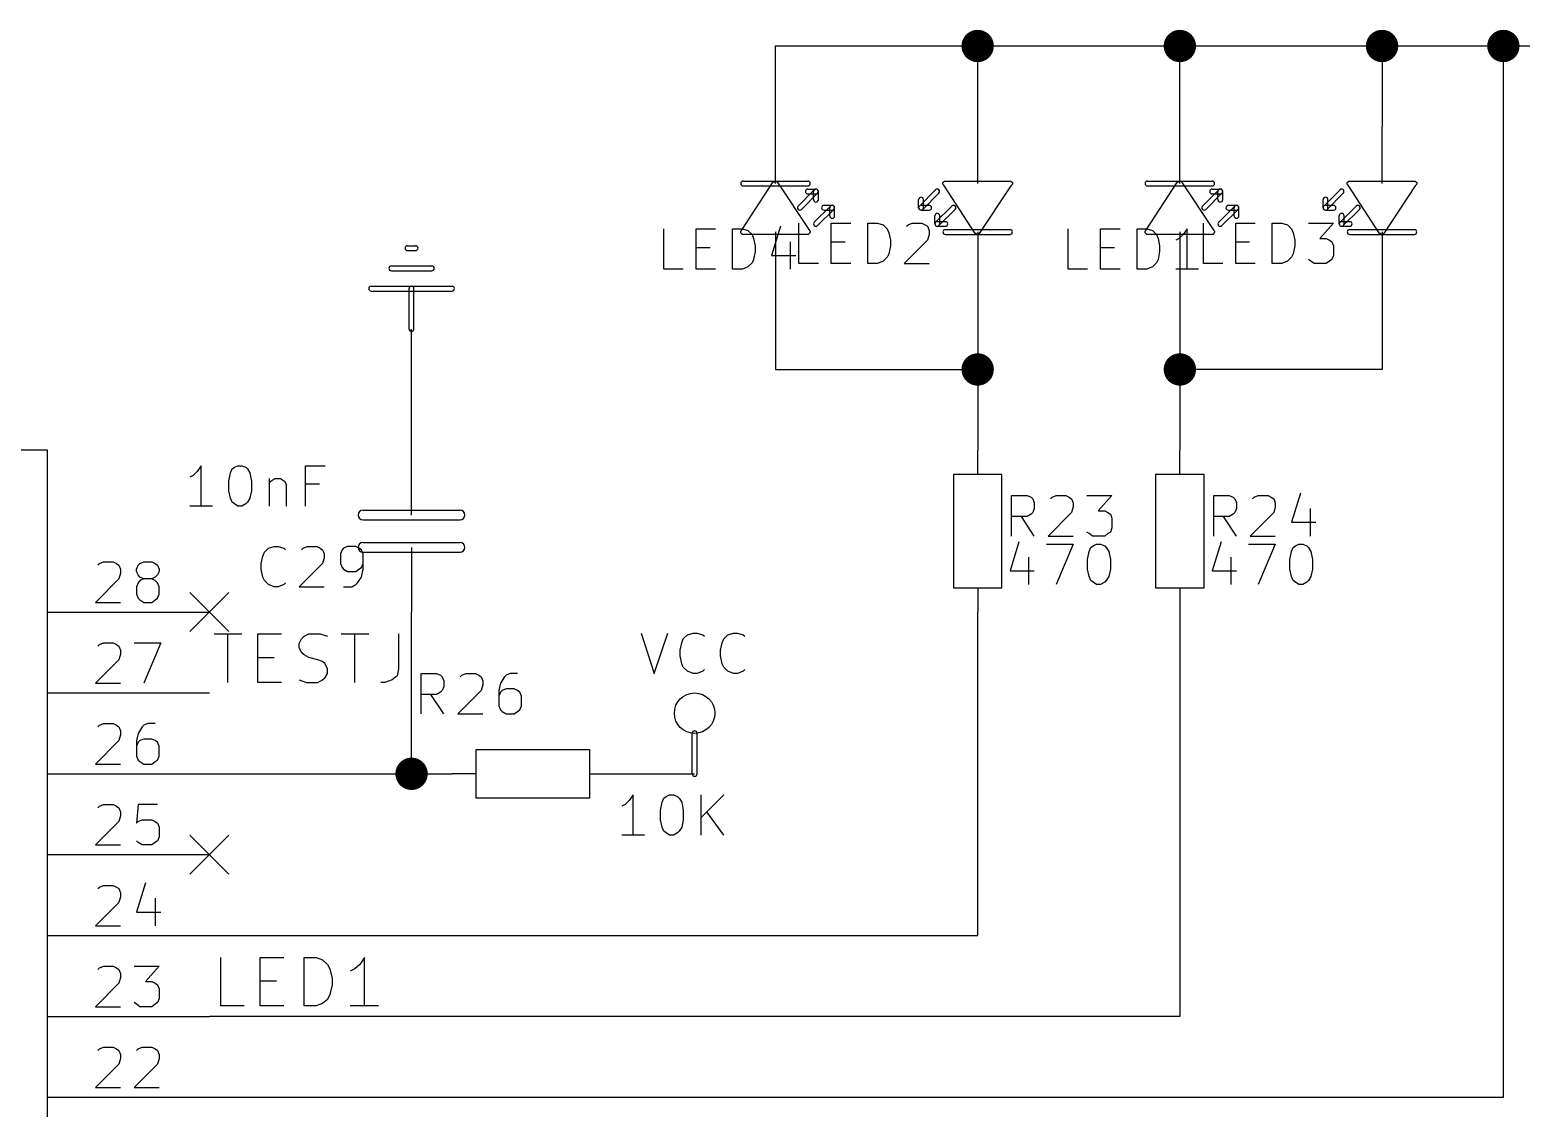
# Model space of a CAD drawing. Extents: x 10 to 287, y -200 to -10.
# Drawn here: x 193.75 to 240.59, y -93.05 to -59.18 of the extents above; entities that cross this region are included whole.
import ezdxf

# ---------------------------------------------------------------- set-up
doc = ezdxf.new("R2010")
doc.units = 0
doc.header["$MEASUREMENT"] = 0
doc.layers.add('BLACK', color=7, linetype='CONTINUOUS')

msp = doc.modelspace()

# ---------------------------------------------------------------- linework, layer by layer
at = {"layer": 'Black'}
for p, q in [((199.542, -78.1558), (200.406, -78.1558)), ((199.974, -79.6798), (199.974, -78.1558)), ((200.914, -79.6798), (200.914, -78.1558)), ((200.914, -78.1558), (201.651, -78.1558)), ((202.362, -78.232), (202.514, -78.1558)), ((202.514, -78.1558), (202.87, -78.1558)), ((202.87, -78.1558), (203.098, -78.232)), ((203.53, -78.1558), (204.394, -78.1558)), ((203.962, -79.6798), (203.962, -78.1558)), ((205.334, -78.1558), (205.334, -79.248)), ((202.209, -78.4606), (202.286, -78.3082)), ((202.209, -78.5876), (202.209, -78.4606)), ((202.286, -78.74), (202.209, -78.5876)), ((202.286, -78.3082), (202.362, -78.232)), ((200.914, -78.8924), (201.422, -78.8924)), ((202.362, -78.8162), (202.286, -78.74)), ((202.514, -78.8924), (202.362, -78.8162)), ((202.794, -78.9686), (202.514, -78.8924)), ((202.946, -79.0194), (202.794, -78.9686)), ((203.022, -79.0956), (202.946, -79.0194)), ((203.098, -79.248), (203.022, -79.0956)), ((202.209, -79.6036), (202.438, -79.6798)), ((202.794, -79.6798), (202.946, -79.6036)), ((202.946, -79.6036), (203.022, -79.5274)), ((203.022, -79.5274), (203.098, -79.4004)), ((203.098, -79.4004), (203.098, -79.248)), ((205.13, -79.6036), (204.902, -79.6798)), ((205.283, -79.4766), (205.13, -79.6036)), ((205.334, -79.248), (205.283, -79.4766)), ((201.651, -79.6798), (200.914, -79.6798)), ((202.438, -79.6798), (202.794, -79.6798)), ((204.902, -79.6798), (204.775, -79.6798)), ((199.746, -89.8398), (199.746, -88.3158)), ((200.99, -89.8398), (200.99, -88.3158)), ((200.99, -88.3158), (201.727, -88.3158)), ((202.362, -89.8398), (202.362, -88.3158)), ((202.362, -88.3158), (202.743, -88.3158)), ((202.743, -88.3158), (202.946, -88.392)), ((202.946, -88.392), (203.098, -88.5444)), ((204.267, -88.3158), (204.114, -88.5444)), ((204.267, -89.8398), (204.267, -88.3158)), ((203.098, -88.5444), (203.175, -88.6714)), ((203.175, -88.6714), (203.251, -88.9762)), ((203.251, -88.9762), (203.251, -89.1794)), ((203.962, -88.6714), (203.81, -88.7476)), ((204.114, -88.5444), (203.962, -88.6714)), ((200.99, -89.0524), (201.498, -89.0524)), ((203.251, -89.1794), (203.175, -89.4842)), ((200.482, -89.8398), (199.746, -89.8398)), ((201.727, -89.8398), (200.99, -89.8398)), ((202.743, -89.8398), (202.362, -89.8398)), ((202.946, -89.7636), (202.743, -89.8398)), ((203.098, -89.6366), (202.946, -89.7636)), ((203.175, -89.4842), (203.098, -89.6366)), ((204.699, -89.8398), (203.81, -89.8398))]:
    msp.add_line(p, q, dxfattribs=at)
at = {"layer": 'Blue 2'}
for p, q in [((198.78, -76.8604), (200, -78.0796)), ((200, -76.8604), (198.78, -78.0796)), ((198.78, -84.4804), (200, -85.6996)), ((200, -84.4804), (198.78, -85.6996))]:
    msp.add_line(p, q, dxfattribs=at)
at = {"layer": 'Cyan 2'}
for p, q in [((213.665, -66.7004), (213.665, -65.4304)), ((214.681, -66.7004), (214.681, -65.4304)), ((214.681, -65.4304), (215.29, -65.4304)), ((215.824, -66.7004), (215.824, -65.4304)), ((215.824, -65.4304), (216.129, -65.4304)), ((216.129, -65.4304), (216.306, -65.4812)), ((216.306, -65.4812), (216.433, -65.6082)), ((217.322, -65.3542), (217.043, -66.2686)), ((217.907, -66.5226), (217.907, -65.2526)), ((218.923, -66.5226), (218.923, -65.2526)), ((218.923, -65.2526), (219.532, -65.2526)), ((220.066, -66.5226), (220.066, -65.2526)), ((220.066, -65.2526), (220.37, -65.2526)), ((220.37, -65.2526), (220.548, -65.3034)), ((220.548, -65.3034), (220.675, -65.4304)), ((220.675, -65.4304), (220.726, -65.5574)), ((220.726, -65.5574), (220.777, -65.786)), ((221.285, -65.3542), (221.336, -65.3034)), ((221.336, -65.3034), (221.463, -65.2526)), ((221.463, -65.2526), (221.767, -65.2526)), ((221.767, -65.2526), (221.869, -65.3034)), ((221.869, -65.3034), (221.945, -65.3542)), ((221.945, -65.3542), (221.996, -65.4812)), ((221.996, -65.4812), (221.996, -65.6082)), ((226.365, -66.7004), (226.365, -65.4304)), ((227.381, -66.7004), (227.381, -65.4304)), ((227.381, -65.4304), (227.99, -65.4304)), ((228.524, -66.7004), (228.524, -65.4304)), ((228.524, -65.4304), (228.829, -65.4304)), ((228.829, -65.4304), (229.006, -65.4812)), ((229.006, -65.4812), (229.133, -65.6082)), ((230.099, -65.4304), (229.972, -65.6082)), ((230.099, -66.7004), (230.099, -65.4304)), ((230.607, -66.5226), (230.607, -65.2526)), ((231.623, -66.5226), (231.623, -65.2526)), ((231.623, -65.2526), (232.232, -65.2526)), ((232.766, -66.5226), (232.766, -65.2526)), ((232.766, -65.2526), (233.07, -65.2526)), ((233.07, -65.2526), (233.248, -65.3034)), ((233.248, -65.3034), (233.375, -65.4304)), ((233.375, -65.4304), (233.426, -65.5574)), ((233.426, -65.5574), (233.477, -65.786)), ((233.909, -65.2526), (234.696, -65.2526)), ((234.696, -65.2526), (234.264, -65.7352)), ((214.681, -66.0146), (215.113, -66.0146)), ((216.433, -65.6082), (216.484, -65.7352)), ((216.484, -65.7352), (216.535, -65.9638)), ((216.535, -65.9638), (216.535, -66.1416)), ((217.627, -65.8368), (217.627, -66.7004)), ((218.923, -65.8368), (219.354, -65.8368)), ((220.777, -65.9638), (220.726, -66.2178)), ((220.777, -65.786), (220.777, -65.9638)), ((221.945, -65.786), (221.209, -66.5226)), ((221.996, -65.6082), (221.945, -65.786)), ((227.381, -66.0146), (227.813, -66.0146)), ((229.133, -65.6082), (229.184, -65.7352)), ((229.184, -65.7352), (229.235, -65.9638)), ((229.235, -65.9638), (229.235, -66.1416)), ((229.845, -65.7352), (229.743, -65.786)), ((229.972, -65.6082), (229.845, -65.7352)), ((231.623, -65.8368), (232.054, -65.8368)), ((233.477, -65.9638), (233.426, -66.2178)), ((233.477, -65.786), (233.477, -65.9638)), ((234.264, -65.7352), (234.467, -65.7352)), ((234.467, -65.7352), (234.569, -65.786)), ((234.569, -65.786), (234.645, -65.8368)), ((234.645, -65.8368), (234.696, -65.9638)), ((234.696, -65.9638), (234.696, -66.2686)), ((216.433, -66.4972), (216.306, -66.6242)), ((216.484, -66.3956), (216.433, -66.4972)), ((216.535, -66.1416), (216.484, -66.3956)), ((217.043, -66.2686), (217.805, -66.2686)), ((220.548, -66.4464), (220.37, -66.5226)), ((220.675, -66.3194), (220.548, -66.4464)), ((220.726, -66.2178), (220.675, -66.3194)), ((229.133, -66.4972), (229.006, -66.6242)), ((229.184, -66.3956), (229.133, -66.4972)), ((229.235, -66.1416), (229.184, -66.3956)), ((233.248, -66.4464), (233.07, -66.5226)), ((233.375, -66.3194), (233.248, -66.4464)), ((233.426, -66.2178), (233.375, -66.3194)), ((233.985, -66.4464), (233.909, -66.3956)), ((234.086, -66.5226), (233.985, -66.4464)), ((234.569, -66.4464), (234.467, -66.5226)), ((234.645, -66.3956), (234.569, -66.4464)), ((234.696, -66.2686), (234.645, -66.3956)), ((214.274, -66.7004), (213.665, -66.7004)), ((215.29, -66.7004), (214.681, -66.7004)), ((216.129, -66.7004), (215.824, -66.7004)), ((216.306, -66.6242), (216.129, -66.7004)), ((218.516, -66.5226), (217.907, -66.5226)), ((219.532, -66.5226), (218.923, -66.5226)), ((220.37, -66.5226), (220.066, -66.5226)), ((221.209, -66.5226), (221.996, -66.5226)), ((226.974, -66.7004), (226.365, -66.7004)), ((227.99, -66.7004), (227.381, -66.7004)), ((228.829, -66.7004), (228.524, -66.7004)), ((229.006, -66.6242), (228.829, -66.7004)), ((230.454, -66.7004), (229.743, -66.7004)), ((231.216, -66.5226), (230.607, -66.5226)), ((232.232, -66.5226), (231.623, -66.5226)), ((233.07, -66.5226), (232.766, -66.5226)), ((234.467, -66.5226), (234.086, -66.5226)), ((199.009, -73.0504), (198.882, -73.1774)), ((199.136, -72.8726), (199.009, -73.0504)), ((199.136, -74.1426), (199.136, -72.8726)), ((200.05, -73.1012), (200.101, -72.9742)), ((200.101, -72.9742), (200.177, -72.9234)), ((200.177, -72.9234), (200.279, -72.8726)), ((200.279, -72.8726), (200.406, -72.8726)), ((200.406, -72.8726), (200.533, -72.9234)), ((200.533, -72.9234), (200.584, -72.9742)), ((200.584, -72.9742), (200.66, -73.1012)), ((202.413, -74.1426), (202.413, -72.8726)), ((202.413, -72.8726), (203.022, -72.8726)), ((198.882, -73.1774), (198.78, -73.2282)), ((200, -73.3552), (200.05, -73.1012)), ((200, -73.66), (200, -73.3552)), ((200.66, -73.1012), (200.711, -73.3552)), ((200.711, -73.3552), (200.711, -73.66)), ((201.27, -73.279), (201.27, -74.1426)), ((201.27, -73.406), (201.32, -73.3552)), ((201.32, -73.3552), (201.447, -73.279)), ((201.447, -73.279), (201.625, -73.279)), ((201.625, -73.279), (201.752, -73.3552)), ((201.752, -73.3552), (201.803, -73.4568)), ((201.803, -73.4568), (201.803, -74.1426)), ((202.844, -73.4568), (202.413, -73.4568)), ((200.05, -73.8886), (200, -73.66)), ((200.101, -74.0156), (200.05, -73.8886)), ((200.66, -73.8886), (200.584, -74.0156)), ((200.711, -73.66), (200.66, -73.8886)), ((224.587, -75.0824), (224.587, -73.8124)), ((224.587, -73.8124), (225.069, -73.8124)), ((225.069, -73.8124), (225.196, -73.8632)), ((225.196, -73.8632), (225.247, -73.914)), ((225.247, -73.914), (225.298, -74.041)), ((225.806, -73.914), (225.857, -73.8632)), ((225.857, -73.8632), (225.984, -73.8124)), ((225.984, -73.8124), (226.289, -73.8124)), ((226.289, -73.8124), (226.39, -73.8632)), ((226.39, -73.8632), (226.466, -73.914)), ((226.466, -73.914), (226.517, -74.041)), ((226.949, -73.8124), (227.736, -73.8124)), ((227.736, -73.8124), (227.305, -74.295)), ((230.937, -75.0824), (230.937, -73.8124)), ((230.937, -73.8124), (231.419, -73.8124)), ((231.419, -73.8124), (231.546, -73.8632)), ((231.546, -73.8632), (231.597, -73.914)), ((231.597, -73.914), (231.648, -74.041)), ((232.156, -73.914), (232.207, -73.8632)), ((232.207, -73.8632), (232.334, -73.8124)), ((232.334, -73.8124), (232.639, -73.8124)), ((232.639, -73.8124), (232.74, -73.8632)), ((232.74, -73.8632), (232.816, -73.914)), ((232.816, -73.914), (232.867, -74.041)), ((233.655, -73.7362), (233.375, -74.6506)), ((199.492, -74.1426), (198.78, -74.1426)), ((200.177, -74.0664), (200.101, -74.0156)), ((200.279, -74.1426), (200.177, -74.0664)), ((200.406, -74.1426), (200.279, -74.1426)), ((200.533, -74.0664), (200.406, -74.1426)), ((200.584, -74.0156), (200.533, -74.0664)), ((225.196, -74.3966), (225.069, -74.4728)), ((225.247, -74.3458), (225.196, -74.3966)), ((225.298, -74.2188), (225.247, -74.3458)), ((225.298, -74.041), (225.298, -74.2188)), ((226.466, -74.3458), (225.73, -75.0824)), ((226.517, -74.168), (226.466, -74.3458)), ((226.517, -74.041), (226.517, -74.168)), ((227.305, -74.295), (227.508, -74.295)), ((227.508, -74.295), (227.609, -74.3458)), ((227.609, -74.3458), (227.686, -74.3966)), ((227.686, -74.3966), (227.736, -74.5236)), ((231.546, -74.3966), (231.419, -74.4728)), ((231.597, -74.3458), (231.546, -74.3966)), ((231.648, -74.2188), (231.597, -74.3458)), ((231.648, -74.041), (231.648, -74.2188)), ((232.816, -74.3458), (232.08, -75.0824)), ((232.867, -74.168), (232.816, -74.3458)), ((232.867, -74.041), (232.867, -74.168)), ((233.959, -74.2188), (233.959, -75.0824)), ((225.069, -74.4728), (224.587, -74.4728)), ((225.298, -75.0824), (224.892, -74.4728)), ((227.736, -74.8284), (227.686, -74.9554)), ((227.736, -74.5236), (227.736, -74.8284)), ((231.419, -74.4728), (230.937, -74.4728)), ((231.648, -75.0824), (231.242, -74.4728)), ((233.375, -74.6506), (234.137, -74.6506)), ((224.815, -75.2602), (224.536, -76.1746)), ((225.679, -75.3364), (226.517, -75.3364)), ((225.73, -75.0824), (226.517, -75.0824)), ((226.517, -75.3364), (225.984, -76.6064)), ((227.025, -75.0062), (226.949, -74.9554)), ((227.127, -75.0824), (227.025, -75.0062)), ((227.076, -75.438), (227.152, -75.3872)), ((227.508, -75.0824), (227.127, -75.0824)), ((227.152, -75.3872), (227.254, -75.3364)), ((227.254, -75.3364), (227.381, -75.3364)), ((227.381, -75.3364), (227.508, -75.3872)), ((227.609, -75.0062), (227.508, -75.0824)), ((227.508, -75.3872), (227.559, -75.438)), ((227.686, -74.9554), (227.609, -75.0062)), ((231.165, -75.2602), (230.886, -76.1746)), ((232.029, -75.3364), (232.867, -75.3364)), ((232.08, -75.0824), (232.867, -75.0824)), ((232.867, -75.3364), (232.334, -76.6064)), ((233.426, -75.438), (233.502, -75.3872)), ((233.502, -75.3872), (233.604, -75.3364)), ((233.604, -75.3364), (233.731, -75.3364)), ((233.731, -75.3364), (233.858, -75.3872)), ((233.858, -75.3872), (233.909, -75.438)), ((201.016, -75.946), (201.066, -75.7174)), ((201.066, -75.7174), (201.117, -75.5904)), ((201.117, -75.5904), (201.244, -75.4634)), ((201.244, -75.4634), (201.422, -75.4126)), ((201.422, -75.4126), (201.549, -75.4126)), ((201.549, -75.4126), (201.727, -75.4634)), ((201.727, -75.4634), (201.778, -75.5142)), ((202.286, -75.5142), (202.336, -75.4634)), ((202.336, -75.4634), (202.463, -75.4126)), ((202.463, -75.4126), (202.768, -75.4126)), ((202.768, -75.4126), (202.87, -75.4634)), ((202.87, -75.4634), (202.946, -75.5142)), ((202.946, -75.5142), (202.997, -75.6412)), ((202.997, -75.7682), (202.946, -75.946)), ((202.997, -75.6412), (202.997, -75.7682)), ((203.556, -75.5142), (203.505, -75.6412)), ((203.505, -75.6412), (203.505, -75.946)), ((203.606, -75.4634), (203.556, -75.5142)), ((203.733, -75.4126), (203.606, -75.4634)), ((203.987, -75.4126), (203.733, -75.4126)), ((204.089, -75.4634), (203.987, -75.4126)), ((204.165, -75.5142), (204.089, -75.4634)), ((204.216, -75.6412), (204.165, -75.5142)), ((204.216, -76.1238), (204.216, -75.6412)), ((225.12, -75.7428), (225.12, -76.6064)), ((226.974, -75.819), (227.025, -75.565)), ((226.974, -76.1238), (226.974, -75.819)), ((227.025, -75.565), (227.076, -75.438)), ((227.559, -75.438), (227.635, -75.565)), ((227.635, -75.565), (227.686, -75.819)), ((227.686, -75.819), (227.686, -76.1238)), ((231.47, -75.7428), (231.47, -76.6064)), ((233.324, -75.819), (233.375, -75.565)), ((233.324, -76.1238), (233.324, -75.819)), ((233.375, -75.565), (233.426, -75.438)), ((233.909, -75.438), (233.985, -75.565)), ((233.985, -75.565), (234.036, -75.819)), ((234.036, -75.819), (234.036, -76.1238)), ((201.016, -76.1238), (201.016, -75.946)), ((201.066, -76.3778), (201.016, -76.1238)), ((202.946, -75.946), (202.209, -76.6826)), ((203.505, -75.946), (203.556, -76.073)), ((203.556, -76.073), (203.606, -76.1238)), ((203.606, -76.1238), (203.733, -76.2)), ((203.733, -76.2), (203.987, -76.2)), ((203.987, -76.2), (204.089, -76.1238)), ((204.089, -76.1238), (204.165, -76.073)), ((204.165, -76.073), (204.216, -75.946)), ((204.165, -76.3778), (204.216, -76.1238)), ((224.536, -76.1746), (225.298, -76.1746)), ((227.025, -76.3524), (226.974, -76.1238)), ((227.686, -76.1238), (227.635, -76.3524)), ((230.886, -76.1746), (231.648, -76.1746)), ((233.375, -76.3524), (233.324, -76.1238)), ((234.036, -76.1238), (233.985, -76.3524)), ((201.117, -76.4794), (201.066, -76.3778)), ((201.244, -76.6064), (201.117, -76.4794)), ((201.422, -76.6826), (201.244, -76.6064)), ((201.549, -76.6826), (201.422, -76.6826)), ((201.727, -76.6064), (201.549, -76.6826)), ((201.778, -76.5556), (201.727, -76.6064)), ((202.209, -76.6826), (202.997, -76.6826)), ((203.606, -76.6826), (203.86, -76.6826)), ((203.86, -76.6826), (203.987, -76.6064)), ((203.987, -76.6064), (204.038, -76.5556)), ((204.038, -76.5556), (204.165, -76.3778)), ((227.076, -76.4794), (227.025, -76.3524)), ((227.152, -76.5302), (227.076, -76.4794)), ((227.254, -76.6064), (227.152, -76.5302)), ((227.381, -76.6064), (227.254, -76.6064)), ((227.508, -76.5302), (227.381, -76.6064)), ((227.559, -76.4794), (227.508, -76.5302)), ((227.635, -76.3524), (227.559, -76.4794)), ((233.426, -76.4794), (233.375, -76.3524)), ((233.502, -76.5302), (233.426, -76.4794)), ((233.604, -76.6064), (233.502, -76.5302)), ((233.731, -76.6064), (233.604, -76.6064)), ((233.858, -76.5302), (233.731, -76.6064)), ((233.909, -76.4794), (233.858, -76.5302)), ((233.985, -76.3524), (233.909, -76.4794)), ((212.954, -78.1304), (213.36, -79.4004)), ((213.36, -79.4004), (213.792, -78.1304)), ((214.274, -78.3082), (214.401, -78.1812)), ((214.401, -78.1812), (214.579, -78.1304)), ((214.579, -78.1304), (214.706, -78.1304)), ((214.706, -78.1304), (214.884, -78.1812)), ((214.884, -78.1812), (214.935, -78.232)), ((215.544, -78.3082), (215.671, -78.1812)), ((215.671, -78.1812), (215.849, -78.1304)), ((215.849, -78.1304), (215.976, -78.1304)), ((215.976, -78.1304), (216.154, -78.1812)), ((216.154, -78.1812), (216.205, -78.232)), ((214.173, -78.6638), (214.224, -78.4352)), ((214.173, -78.8416), (214.173, -78.6638)), ((214.224, -78.4352), (214.274, -78.3082)), ((215.443, -78.6638), (215.494, -78.4352)), ((215.443, -78.8416), (215.443, -78.6638)), ((215.494, -78.4352), (215.544, -78.3082)), ((214.224, -79.0956), (214.173, -78.8416)), ((214.274, -79.1972), (214.224, -79.0956)), ((215.494, -79.0956), (215.443, -78.8416)), ((215.544, -79.1972), (215.494, -79.0956)), ((206.045, -80.6704), (206.045, -79.4004)), ((206.045, -79.4004), (206.527, -79.4004)), ((206.527, -79.4004), (206.654, -79.4512)), ((206.654, -79.4512), (206.705, -79.502)), ((206.705, -79.502), (206.756, -79.629)), ((207.264, -79.502), (207.315, -79.4512)), ((207.315, -79.4512), (207.442, -79.4004)), ((207.442, -79.4004), (207.747, -79.4004)), ((207.747, -79.4004), (207.848, -79.4512)), ((207.848, -79.4512), (207.924, -79.502)), ((207.924, -79.502), (207.975, -79.629)), ((208.661, -79.502), (208.534, -79.7052)), ((208.712, -79.4512), (208.661, -79.502)), ((208.839, -79.4004), (208.712, -79.4512)), ((209.067, -79.4004), (208.839, -79.4004)), ((214.401, -79.3242), (214.274, -79.1972)), ((214.579, -79.4004), (214.401, -79.3242)), ((214.706, -79.4004), (214.579, -79.4004)), ((214.884, -79.3242), (214.706, -79.4004)), ((214.935, -79.2734), (214.884, -79.3242)), ((215.671, -79.3242), (215.544, -79.1972)), ((215.849, -79.4004), (215.671, -79.3242)), ((215.976, -79.4004), (215.849, -79.4004)), ((216.154, -79.3242), (215.976, -79.4004)), ((216.205, -79.2734), (216.154, -79.3242)), ((206.527, -80.0608), (206.045, -80.0608)), ((206.756, -80.6704), (206.35, -80.0608)), ((206.654, -79.9846), (206.527, -80.0608)), ((206.705, -79.9338), (206.654, -79.9846)), ((206.756, -79.8068), (206.705, -79.9338)), ((206.756, -79.629), (206.756, -79.8068)), ((207.924, -79.9338), (207.188, -80.6704)), ((207.975, -79.756), (207.924, -79.9338)), ((207.975, -79.629), (207.975, -79.756)), ((208.534, -79.7052), (208.483, -79.9338)), ((208.483, -79.9338), (208.483, -80.4164)), ((208.534, -79.9846), (208.483, -80.1116)), ((208.585, -79.9338), (208.534, -79.9846)), ((208.712, -79.883), (208.585, -79.9338)), ((208.966, -79.883), (208.712, -79.883)), ((209.067, -79.9338), (208.966, -79.883)), ((209.144, -79.9846), (209.067, -79.9338)), ((209.194, -80.1116), (209.144, -79.9846)), ((208.483, -80.4164), (208.534, -80.5434)), ((208.534, -80.5434), (208.585, -80.5942)), ((209.067, -80.5942), (209.144, -80.5434)), ((209.144, -80.5434), (209.194, -80.4164)), ((209.194, -80.4164), (209.194, -80.1116)), ((207.188, -80.6704), (207.975, -80.6704)), ((208.585, -80.5942), (208.712, -80.6704)), ((208.712, -80.6704), (208.966, -80.6704)), ((208.966, -80.6704), (209.067, -80.5942)), ((212.7, -83.2104), (212.573, -83.3882)), ((212.7, -84.4804), (212.7, -83.2104)), ((213.614, -83.439), (213.665, -83.312)), ((213.665, -83.312), (213.741, -83.2612)), ((213.741, -83.2612), (213.843, -83.2104)), ((213.843, -83.2104), (213.97, -83.2104)), ((213.97, -83.2104), (214.097, -83.2612)), ((214.097, -83.2612), (214.147, -83.312)), ((214.147, -83.312), (214.224, -83.439)), ((214.833, -84.4804), (214.833, -83.2104)), ((215.544, -83.2104), (214.833, -83.9216)), ((212.446, -83.5152), (212.344, -83.566)), ((212.573, -83.3882), (212.446, -83.5152)), ((213.563, -83.693), (213.614, -83.439)), ((213.563, -83.9978), (213.563, -83.693)), ((214.224, -83.439), (214.274, -83.693)), ((214.274, -83.693), (214.274, -83.9978)), ((215.544, -84.4804), (215.011, -83.7438)), ((213.614, -84.2264), (213.563, -83.9978)), ((213.665, -84.3534), (213.614, -84.2264)), ((214.224, -84.2264), (214.147, -84.3534)), ((214.274, -83.9978), (214.224, -84.2264)), ((213.055, -84.4804), (212.344, -84.4804)), ((213.741, -84.4042), (213.665, -84.3534)), ((213.843, -84.4804), (213.741, -84.4042)), ((213.97, -84.4804), (213.843, -84.4804)), ((214.097, -84.4042), (213.97, -84.4804)), ((214.147, -84.3534), (214.097, -84.4042))]:
    msp.add_line(p, q, dxfattribs=at)
at = {"layer": 'Green 2'}
for p, q in [((217.17, -62.23), (217.17, -59.69)), ((217.17, -59.69), (245.11, -59.69)), ((223.52, -62.23), (223.52, -59.69)), ((229.87, -62.23), (229.87, -59.69)), ((236.22, -59.69), (236.22, -62.23)), ((240.03, -92.71), (240.03, -59.69)), ((217.17, -67.31), (217.17, -69.85)), ((223.52, -67.31), (223.52, -72.39)), ((229.87, -67.31), (229.87, -72.39)), ((236.22, -67.31), (236.22, -69.85)), ((205.74, -72.39), (205.74, -68.58)), ((217.17, -69.85), (223.52, -69.85)), ((236.22, -69.85), (229.87, -69.85)), ((205.74, -82.55), (205.74, -77.47)), ((223.52, -87.63), (223.52, -77.47)), ((229.87, -77.47), (229.87, -90.17)), ((199.39, -82.55), (207.01, -82.55)), ((212.09, -82.55), (214.63, -82.55)), ((199.39, -87.63), (223.52, -87.63)), ((229.87, -90.17), (199.39, -90.17)), ((199.39, -92.71), (240.03, -92.71))]:
    msp.add_line(p, q, dxfattribs=at)
at = {"layer": 'Green 2', "const_width": 0.508}
for points in [[(223.266, -59.69, 1), (223.774, -59.69, 1)], [(229.616, -59.69, 1), (230.124, -59.69, 1)], [(235.966, -59.69, 1), (236.474, -59.69, 1)], [(239.776, -59.69, 1), (240.284, -59.69, 1)], [(223.266, -69.85, 1), (223.774, -69.85, 1)], [(229.616, -69.85, 1), (230.124, -69.85, 1)], [(205.486, -82.55, 1), (205.994, -82.55, 1)]]:
    msp.add_lwpolyline(points, format="xyb", close=True, dxfattribs=at)
at = {"layer": 'Red 2'}
for p, q in [((217.17, -64.008), (217.17, -62.23)), ((223.52, -64.008), (223.52, -62.23)), ((229.87, -64.008), (229.87, -62.23)), ((236.22, -64.008), (236.22, -62.23)), ((216.103, -65.4812), (217.094, -63.9572)), ((216.154, -63.9318), (218.186, -63.9318)), ((216.154, -64.0842), (218.186, -64.0842)), ((217.094, -63.9572), (217.119, -63.9572)), ((217.119, -63.9572), (217.145, -63.9318)), ((217.145, -63.9318), (217.195, -63.9318)), ((217.195, -63.9318), (217.221, -63.9572)), ((217.221, -63.9572), (218.237, -65.4812)), ((222.428, -63.9826), (222.479, -63.9318)), ((222.428, -64.0334), (222.428, -63.9826)), ((222.453, -64.0588), (222.428, -64.0334)), ((223.444, -65.5828), (222.453, -64.0588)), ((222.479, -63.9318), (224.561, -63.9318)), ((224.561, -64.0842), (223.571, -65.5828)), ((224.561, -63.9318), (224.612, -63.9826)), ((224.612, -64.0334), (224.561, -64.0842)), ((224.612, -63.9826), (224.612, -64.0334)), ((228.803, -65.4812), (229.794, -63.9572)), ((228.854, -63.9318), (230.886, -63.9318)), ((228.854, -64.0842), (230.886, -64.0842)), ((229.794, -63.9572), (229.819, -63.9572)), ((229.819, -63.9572), (229.845, -63.9318)), ((229.845, -63.9318), (229.895, -63.9318)), ((229.895, -63.9318), (229.921, -63.9572)), ((229.921, -63.9572), (230.937, -65.4812)), ((235.128, -63.9826), (235.179, -63.9318)), ((235.128, -64.0334), (235.128, -63.9826)), ((235.153, -64.0588), (235.128, -64.0334)), ((236.144, -65.5828), (235.153, -64.0588)), ((235.179, -63.9318), (237.261, -63.9318)), ((237.261, -64.0842), (236.271, -65.5828)), ((237.261, -63.9318), (237.312, -63.9826)), ((237.312, -64.0334), (237.261, -64.0842)), ((237.312, -63.9826), (237.312, -64.0334)), ((217.881, -64.7192), (218.389, -64.2112)), ((217.983, -64.8208), (218.491, -64.3128)), ((218.186, -64.1858), (218.44, -64.1858)), ((218.186, -64.3382), (218.44, -64.3382)), ((218.364, -64.516), (218.364, -64.262)), ((218.364, -64.516), (218.364, -64.262)), ((218.516, -64.516), (218.516, -64.262)), ((218.516, -64.516), (218.516, -64.262)), ((221.666, -64.77), (221.666, -64.516)), ((221.666, -64.77), (221.666, -64.516)), ((222.199, -64.2112), (221.691, -64.7192)), ((222.301, -64.3128), (221.793, -64.8208)), ((221.818, -64.77), (221.818, -64.516)), ((221.818, -64.77), (221.818, -64.516)), ((230.581, -64.7192), (231.089, -64.2112)), ((230.683, -64.8208), (231.191, -64.3128)), ((230.886, -64.1858), (231.14, -64.1858)), ((230.886, -64.3382), (231.14, -64.3382)), ((231.064, -64.516), (231.064, -64.262)), ((231.064, -64.516), (231.064, -64.262)), ((231.216, -64.516), (231.216, -64.262)), ((231.216, -64.516), (231.216, -64.262)), ((234.366, -64.77), (234.366, -64.516)), ((234.366, -64.77), (234.366, -64.516)), ((234.899, -64.2112), (234.391, -64.7192)), ((235.001, -64.3128), (234.493, -64.8208)), ((234.518, -64.77), (234.518, -64.516)), ((234.518, -64.77), (234.518, -64.516)), ((218.389, -65.2272), (218.897, -64.7192)), ((218.491, -65.3288), (218.999, -64.8208)), ((218.694, -64.6938), (218.948, -64.6938)), ((218.694, -64.8462), (218.948, -64.8462)), ((218.872, -65.024), (218.872, -64.77)), ((218.872, -65.024), (218.872, -64.77)), ((219.024, -65.024), (219.024, -64.77)), ((219.024, -65.024), (219.024, -64.77)), ((221.742, -64.6938), (221.996, -64.6938)), ((221.742, -64.8462), (221.996, -64.8462)), ((222.174, -65.278), (222.174, -65.024)), ((222.174, -65.278), (222.174, -65.024)), ((222.707, -64.7192), (222.199, -65.2272)), ((222.809, -64.8208), (222.301, -65.3288)), ((222.326, -65.278), (222.326, -65.024)), ((222.326, -65.278), (222.326, -65.024)), ((231.089, -65.2272), (231.597, -64.7192)), ((231.191, -65.3288), (231.699, -64.8208)), ((231.394, -64.6938), (231.648, -64.6938)), ((231.394, -64.8462), (231.648, -64.8462)), ((231.572, -65.024), (231.572, -64.77)), ((231.572, -65.024), (231.572, -64.77)), ((231.724, -65.024), (231.724, -64.77)), ((231.724, -65.024), (231.724, -64.77)), ((234.442, -64.6938), (234.696, -64.6938)), ((234.442, -64.8462), (234.696, -64.8462)), ((234.874, -65.278), (234.874, -65.024)), ((234.874, -65.278), (234.874, -65.024)), ((235.407, -64.7192), (234.899, -65.2272)), ((235.509, -64.8208), (235.001, -65.3288)), ((235.026, -65.278), (235.026, -65.024)), ((235.026, -65.278), (235.026, -65.024)), ((216.078, -65.5066), (216.103, -65.4812)), ((216.078, -65.5574), (216.078, -65.5066)), ((216.129, -65.6082), (216.078, -65.5574)), ((217.17, -65.532), (217.17, -67.31)), ((218.237, -65.4812), (218.262, -65.5066)), ((218.262, -65.532), (218.237, -65.5828)), ((218.262, -65.5066), (218.262, -65.532)), ((222.25, -65.2018), (222.504, -65.2018)), ((222.25, -65.3542), (222.504, -65.3542)), ((222.504, -65.4558), (224.536, -65.4558)), ((223.52, -65.532), (223.52, -67.31)), ((228.778, -65.5066), (228.803, -65.4812)), ((228.778, -65.5574), (228.778, -65.5066)), ((228.829, -65.6082), (228.778, -65.5574)), ((229.87, -65.532), (229.87, -67.31)), ((230.937, -65.4812), (230.962, -65.5066)), ((230.962, -65.532), (230.937, -65.5828)), ((230.962, -65.5066), (230.962, -65.532)), ((234.95, -65.2018), (235.204, -65.2018)), ((234.95, -65.3542), (235.204, -65.3542)), ((235.204, -65.4558), (237.236, -65.4558)), ((236.22, -65.532), (236.22, -67.31)), ((205.613, -65.9638), (205.867, -65.9638)), ((218.211, -65.6082), (216.129, -65.6082)), ((218.237, -65.5828), (218.211, -65.6082)), ((222.504, -65.6082), (224.536, -65.6082)), ((223.469, -65.5828), (223.444, -65.5828)), ((223.495, -65.6082), (223.469, -65.5828)), ((223.545, -65.6082), (223.495, -65.6082)), ((223.571, -65.5828), (223.545, -65.6082)), ((230.911, -65.6082), (228.829, -65.6082)), ((230.937, -65.5828), (230.911, -65.6082)), ((235.204, -65.6082), (237.236, -65.6082)), ((236.169, -65.5828), (236.144, -65.5828)), ((236.195, -65.6082), (236.169, -65.5828)), ((236.245, -65.6082), (236.195, -65.6082)), ((236.271, -65.5828), (236.245, -65.6082)), ((205.613, -66.1162), (205.867, -66.1162)), ((205.105, -66.5988), (206.375, -66.5988)), ((205.105, -66.7512), (206.375, -66.7512)), ((204.47, -67.2338), (207.01, -67.2338)), ((204.47, -67.3862), (207.01, -67.3862)), ((205.664, -68.58), (205.664, -67.31)), ((205.816, -68.58), (205.816, -67.31)), ((194.31, -72.39), (166.37, -72.39)), ((194.31, -115.57), (194.31, -72.39)), ((205.74, -74.422), (205.74, -72.39)), ((223.52, -73.152), (223.52, -72.39)), ((229.87, -73.152), (229.87, -72.39)), ((222.758, -73.152), (222.758, -76.708)), ((224.282, -73.152), (222.758, -73.152)), ((224.282, -76.708), (224.282, -73.152)), ((229.108, -73.152), (229.108, -76.708)), ((230.632, -73.152), (229.108, -73.152)), ((230.632, -76.708), (230.632, -73.152)), ((204.216, -74.2696), (207.264, -74.2696)), ((204.216, -74.5744), (207.264, -74.5744)), ((204.216, -75.2856), (207.264, -75.2856)), ((204.216, -75.5904), (207.264, -75.5904)), ((205.74, -75.438), (205.74, -77.47)), ((195.885, -75.9968), (195.936, -75.946)), ((195.936, -75.946), (196.063, -75.8952)), ((196.063, -75.8952), (196.367, -75.8952)), ((196.367, -75.8952), (196.469, -75.946)), ((196.469, -75.946), (196.545, -75.9968)), ((196.545, -75.9968), (196.596, -76.1238)), ((196.596, -76.2508), (196.545, -76.4286)), ((196.596, -76.1238), (196.596, -76.2508)), ((197.104, -76.1238), (197.155, -75.9968)), ((197.104, -76.2), (197.104, -76.1238)), ((197.155, -76.3016), (197.104, -76.2)), ((197.155, -75.9968), (197.206, -75.946)), ((197.206, -76.3778), (197.155, -76.3016)), ((197.206, -75.946), (197.333, -75.8952)), ((197.333, -75.8952), (197.587, -75.8952)), ((197.587, -75.8952), (197.688, -75.946)), ((197.688, -75.946), (197.764, -75.9968)), ((197.764, -76.3016), (197.688, -76.3778)), ((197.764, -75.9968), (197.815, -76.1238)), ((197.815, -76.2), (197.764, -76.3016)), ((197.815, -76.1238), (197.815, -76.2)), ((196.545, -76.4286), (195.809, -77.1652)), ((197.155, -76.5556), (197.104, -76.6826)), ((197.104, -76.6826), (197.104, -76.9112)), ((197.206, -76.4794), (197.155, -76.5556)), ((197.333, -76.4286), (197.206, -76.3778)), ((197.333, -76.4286), (197.206, -76.4794)), ((197.587, -76.4286), (197.333, -76.4286)), ((197.688, -76.3778), (197.587, -76.4286)), ((197.688, -76.4794), (197.587, -76.4286)), ((197.764, -76.5556), (197.688, -76.4794)), ((197.815, -76.6826), (197.764, -76.5556)), ((197.815, -76.9112), (197.815, -76.6826)), ((222.758, -76.708), (224.282, -76.708)), ((223.52, -76.708), (223.52, -77.47)), ((229.108, -76.708), (230.632, -76.708)), ((229.87, -76.708), (229.87, -77.47)), ((195.809, -77.1652), (196.596, -77.1652)), ((197.104, -76.9112), (197.155, -77.0382)), ((197.155, -77.0382), (197.206, -77.089)), ((197.206, -77.089), (197.333, -77.1652)), ((197.333, -77.1652), (197.587, -77.1652)), ((197.587, -77.1652), (197.688, -77.089)), ((197.688, -77.089), (197.764, -77.0382)), ((197.764, -77.0382), (197.815, -76.9112)), ((194.31, -77.47), (199.39, -77.47)), ((195.885, -78.5368), (195.936, -78.486)), ((195.936, -78.486), (196.063, -78.4352)), ((196.063, -78.4352), (196.367, -78.4352)), ((196.367, -78.4352), (196.469, -78.486)), ((196.469, -78.486), (196.545, -78.5368)), ((196.545, -78.5368), (196.596, -78.6638)), ((196.596, -78.6638), (196.596, -78.7908)), ((197.028, -78.4352), (197.866, -78.4352)), ((197.866, -78.4352), (197.333, -79.7052)), ((196.545, -78.9686), (195.809, -79.7052)), ((196.596, -78.7908), (196.545, -78.9686)), ((194.31, -80.01), (199.39, -80.01)), ((195.809, -79.7052), (196.596, -79.7052)), ((195.885, -81.0768), (195.936, -81.026)), ((195.936, -81.026), (196.063, -80.9752)), ((196.063, -80.9752), (196.367, -80.9752)), ((196.367, -80.9752), (196.469, -81.026)), ((196.469, -81.026), (196.545, -81.0768)), ((197.333, -81.026), (197.282, -81.0768)), ((197.46, -80.9752), (197.333, -81.026)), ((197.688, -80.9752), (197.46, -80.9752)), ((196.545, -81.0768), (196.596, -81.2038)), ((196.596, -81.3308), (196.545, -81.5086)), ((196.596, -81.2038), (196.596, -81.3308)), ((197.155, -81.28), (197.104, -81.5086)), ((197.282, -81.0768), (197.155, -81.28)), ((197.333, -81.4578), (197.206, -81.5086)), ((197.587, -81.4578), (197.333, -81.4578)), ((197.688, -81.5086), (197.587, -81.4578)), ((214.554, -82.55), (214.554, -81.28)), ((214.706, -82.55), (214.706, -81.28)), ((196.545, -81.5086), (195.809, -82.2452)), ((197.104, -81.5086), (197.104, -81.9912)), ((197.155, -81.5594), (197.104, -81.6864)), ((197.206, -81.5086), (197.155, -81.5594)), ((197.764, -81.5594), (197.688, -81.5086)), ((197.815, -81.6864), (197.764, -81.5594)), ((197.815, -81.9912), (197.815, -81.6864)), ((207.772, -83.312), (207.772, -81.788)), ((207.772, -81.788), (211.328, -81.788)), ((211.328, -81.788), (211.328, -83.312)), ((195.809, -82.2452), (196.596, -82.2452)), ((197.104, -81.9912), (197.155, -82.1182)), ((197.155, -82.1182), (197.206, -82.169)), ((197.206, -82.169), (197.333, -82.2452)), ((197.333, -82.2452), (197.587, -82.2452)), ((197.587, -82.2452), (197.688, -82.169)), ((197.688, -82.169), (197.764, -82.1182)), ((197.764, -82.1182), (197.815, -81.9912)), ((194.31, -82.55), (199.39, -82.55)), ((207.772, -82.55), (207.01, -82.55)), ((211.328, -82.55), (212.09, -82.55)), ((211.328, -83.312), (207.772, -83.312)), ((195.885, -83.6168), (195.936, -83.566)), ((195.936, -83.566), (196.063, -83.5152)), ((196.063, -83.5152), (196.367, -83.5152)), ((196.367, -83.5152), (196.469, -83.566)), ((196.469, -83.566), (196.545, -83.6168)), ((196.545, -83.6168), (196.596, -83.7438)), ((196.596, -83.7438), (196.596, -83.8708)), ((197.155, -83.5152), (197.104, -84.0994)), ((197.764, -83.5152), (197.155, -83.5152)), ((196.545, -84.0486), (195.809, -84.7852)), ((196.596, -83.8708), (196.545, -84.0486)), ((197.104, -84.0994), (197.155, -84.0486)), ((197.155, -84.0486), (197.282, -83.9978)), ((197.282, -83.9978), (197.587, -83.9978)), ((197.587, -83.9978), (197.688, -84.0486)), ((197.688, -84.0486), (197.764, -84.0994)), ((197.764, -84.0994), (197.815, -84.2264)), ((197.815, -84.2264), (197.815, -84.5312)), ((197.155, -84.709), (197.104, -84.6582)), ((197.282, -84.7852), (197.155, -84.709)), ((197.688, -84.709), (197.587, -84.7852)), ((197.764, -84.6582), (197.688, -84.709)), ((197.815, -84.5312), (197.764, -84.6582)), ((194.31, -85.09), (199.39, -85.09)), ((195.809, -84.7852), (196.596, -84.7852)), ((197.587, -84.7852), (197.282, -84.7852)), ((195.885, -86.1568), (195.936, -86.106)), ((195.936, -86.106), (196.063, -86.0552)), ((196.063, -86.0552), (196.367, -86.0552)), ((196.367, -86.0552), (196.469, -86.106)), ((196.469, -86.106), (196.545, -86.1568)), ((196.545, -86.1568), (196.596, -86.2838)), ((197.383, -85.979), (197.104, -86.8934)), ((196.545, -86.5886), (195.809, -87.3252)), ((196.596, -86.4108), (196.545, -86.5886)), ((196.596, -86.2838), (196.596, -86.4108)), ((197.688, -86.4616), (197.688, -87.3252)), ((197.104, -86.8934), (197.866, -86.8934)), ((195.809, -87.3252), (196.596, -87.3252)), ((194.31, -87.63), (199.39, -87.63)), ((195.885, -88.6968), (195.936, -88.646)), ((195.936, -88.646), (196.063, -88.5952)), ((196.063, -88.5952), (196.367, -88.5952)), ((196.367, -88.5952), (196.469, -88.646)), ((196.469, -88.646), (196.545, -88.6968)), ((196.545, -88.6968), (196.596, -88.8238)), ((196.596, -88.9508), (196.545, -89.1286)), ((196.596, -88.8238), (196.596, -88.9508)), ((197.028, -88.5952), (197.815, -88.5952)), ((197.815, -88.5952), (197.383, -89.0778)), ((196.545, -89.1286), (195.809, -89.8652)), ((197.383, -89.0778), (197.587, -89.0778)), ((197.587, -89.0778), (197.688, -89.1286)), ((197.688, -89.1286), (197.764, -89.1794)), ((197.764, -89.1794), (197.815, -89.3064)), ((197.815, -89.3064), (197.815, -89.6112)), ((195.809, -89.8652), (196.596, -89.8652)), ((197.104, -89.789), (197.028, -89.7382)), ((197.206, -89.8652), (197.104, -89.789)), ((197.587, -89.8652), (197.206, -89.8652)), ((197.688, -89.789), (197.587, -89.8652)), ((197.764, -89.7382), (197.688, -89.789)), ((197.815, -89.6112), (197.764, -89.7382)), ((194.31, -90.17), (199.39, -90.17)), ((195.885, -91.2368), (195.936, -91.186)), ((195.936, -91.186), (196.063, -91.1352)), ((196.063, -91.1352), (196.367, -91.1352)), ((196.367, -91.1352), (196.469, -91.186)), ((196.469, -91.186), (196.545, -91.2368)), ((196.545, -91.2368), (196.596, -91.3638)), ((197.104, -91.2368), (197.155, -91.186)), ((197.155, -91.186), (197.282, -91.1352)), ((197.282, -91.1352), (197.587, -91.1352)), ((197.587, -91.1352), (197.688, -91.186)), ((197.688, -91.186), (197.764, -91.2368)), ((197.764, -91.2368), (197.815, -91.3638)), ((196.545, -91.6686), (195.809, -92.4052)), ((196.596, -91.4908), (196.545, -91.6686)), ((196.596, -91.3638), (196.596, -91.4908)), ((197.764, -91.6686), (197.028, -92.4052)), ((197.815, -91.4908), (197.764, -91.6686)), ((197.815, -91.3638), (197.815, -91.4908)), ((194.31, -92.71), (199.39, -92.71)), ((195.809, -92.4052), (196.596, -92.4052)), ((197.028, -92.4052), (197.815, -92.4052))]:
    msp.add_line(p, q, dxfattribs=at)
msp.add_circle((214.63, -80.645), 0.635, dxfattribs=at)
for centre, radius, start, end in [((216.154, -64.008), 0.0762, 90, 270), ((218.186, -64.008), 0.0762, 270, 450), ((228.854, -64.008), 0.0762, 90, 270), ((230.886, -64.008), 0.0762, 270, 450), ((218.186, -64.262), 0.0762, 90, 270), ((218.44, -64.262), 0.0762, 360, 540), ((218.44, -64.262), 0.0762, 360, 540), ((218.44, -64.516), 0.0762, 180, 360), ((218.44, -64.516), 0.0762, 180, 360), ((218.44, -64.262), 0.0762, 315, 495), ((218.44, -64.262), 0.0762, 270, 450), ((221.742, -64.516), 0.0762, 360, 540), ((221.742, -64.516), 0.0762, 360, 540), ((222.25, -64.262), 0.0762, 315, 495), ((230.886, -64.262), 0.0762, 90, 270), ((231.14, -64.262), 0.0762, 360, 540), ((231.14, -64.262), 0.0762, 360, 540), ((231.14, -64.516), 0.0762, 180, 360), ((231.14, -64.516), 0.0762, 180, 360), ((231.14, -64.262), 0.0762, 315, 495), ((231.14, -64.262), 0.0762, 270, 450), ((234.442, -64.516), 0.0762, 360, 540), ((234.442, -64.516), 0.0762, 360, 540), ((234.95, -64.262), 0.0762, 315, 495), ((217.932, -64.77), 0.0762, 135, 315), ((218.694, -64.77), 0.0762, 90, 270), ((218.948, -64.77), 0.0762, 360, 540), ((218.948, -64.77), 0.0762, 360, 540), ((218.948, -65.024), 0.0762, 180, 360), ((218.948, -65.024), 0.0762, 180, 360), ((218.948, -64.77), 0.0762, 315, 495), ((218.948, -64.77), 0.0762, 270, 450), ((221.742, -64.77), 0.0762, 90, 270), ((221.742, -64.77), 0.0762, 495, 675), ((221.742, -64.77), 0.0762, 180, 360), ((221.742, -64.77), 0.0762, 180, 360), ((221.996, -64.77), 0.0762, 270, 450), ((222.25, -65.024), 0.0762, 360, 540), ((222.25, -65.024), 0.0762, 360, 540), ((222.758, -64.77), 0.0762, 315, 495), ((230.632, -64.77), 0.0762, 135, 315), ((231.394, -64.77), 0.0762, 90, 270), ((231.648, -64.77), 0.0762, 360, 540), ((231.648, -64.77), 0.0762, 360, 540), ((231.648, -65.024), 0.0762, 180, 360), ((231.648, -65.024), 0.0762, 180, 360), ((231.648, -64.77), 0.0762, 315, 495), ((231.648, -64.77), 0.0762, 270, 450), ((234.442, -64.77), 0.0762, 90, 270), ((234.442, -64.77), 0.0762, 495, 675), ((234.442, -64.77), 0.0762, 180, 360), ((234.442, -64.77), 0.0762, 180, 360), ((234.696, -64.77), 0.0762, 270, 450), ((234.95, -65.024), 0.0762, 360, 540), ((234.95, -65.024), 0.0762, 360, 540), ((235.458, -64.77), 0.0762, 315, 495), ((218.44, -65.278), 0.0762, 135, 315), ((222.25, -65.278), 0.0762, 90, 270), ((222.25, -65.278), 0.0762, 495, 675), ((222.25, -65.278), 0.0762, 180, 360), ((222.25, -65.278), 0.0762, 180, 360), ((222.504, -65.532), 0.0762, 90, 270), ((222.504, -65.278), 0.0762, 270, 450), ((224.536, -65.532), 0.0762, 270, 450), ((231.14, -65.278), 0.0762, 135, 315), ((234.95, -65.278), 0.0762, 90, 270), ((234.95, -65.278), 0.0762, 495, 675), ((234.95, -65.278), 0.0762, 180, 360), ((234.95, -65.278), 0.0762, 180, 360), ((235.204, -65.532), 0.0762, 90, 270), ((235.204, -65.278), 0.0762, 270, 450), ((237.236, -65.532), 0.0762, 270, 450), ((205.613, -66.04), 0.0762, 90, 270), ((205.867, -66.04), 0.0762, 270, 450), ((205.105, -66.675), 0.0762, 90, 270), ((206.375, -66.675), 0.0762, 270, 450), ((204.47, -67.31), 0.0762, 90, 270), ((205.74, -67.31), 0.0762, 360, 540), ((207.01, -67.31), 0.0762, 270, 450), ((205.74, -68.58), 0.0762, 180, 360), ((204.216, -74.422), 0.1524, 90, 270), ((207.264, -74.422), 0.1524, 270, 450), ((204.216, -75.438), 0.1524, 90, 270), ((207.264, -75.438), 0.1524, 270, 450), ((214.63, -81.28), 0.0762, 360, 540), ((214.63, -82.55), 0.0762, 180, 360)]:
    msp.add_arc(centre, radius, start, end, dxfattribs=at)

doc.saveas('drawing.dxf')
